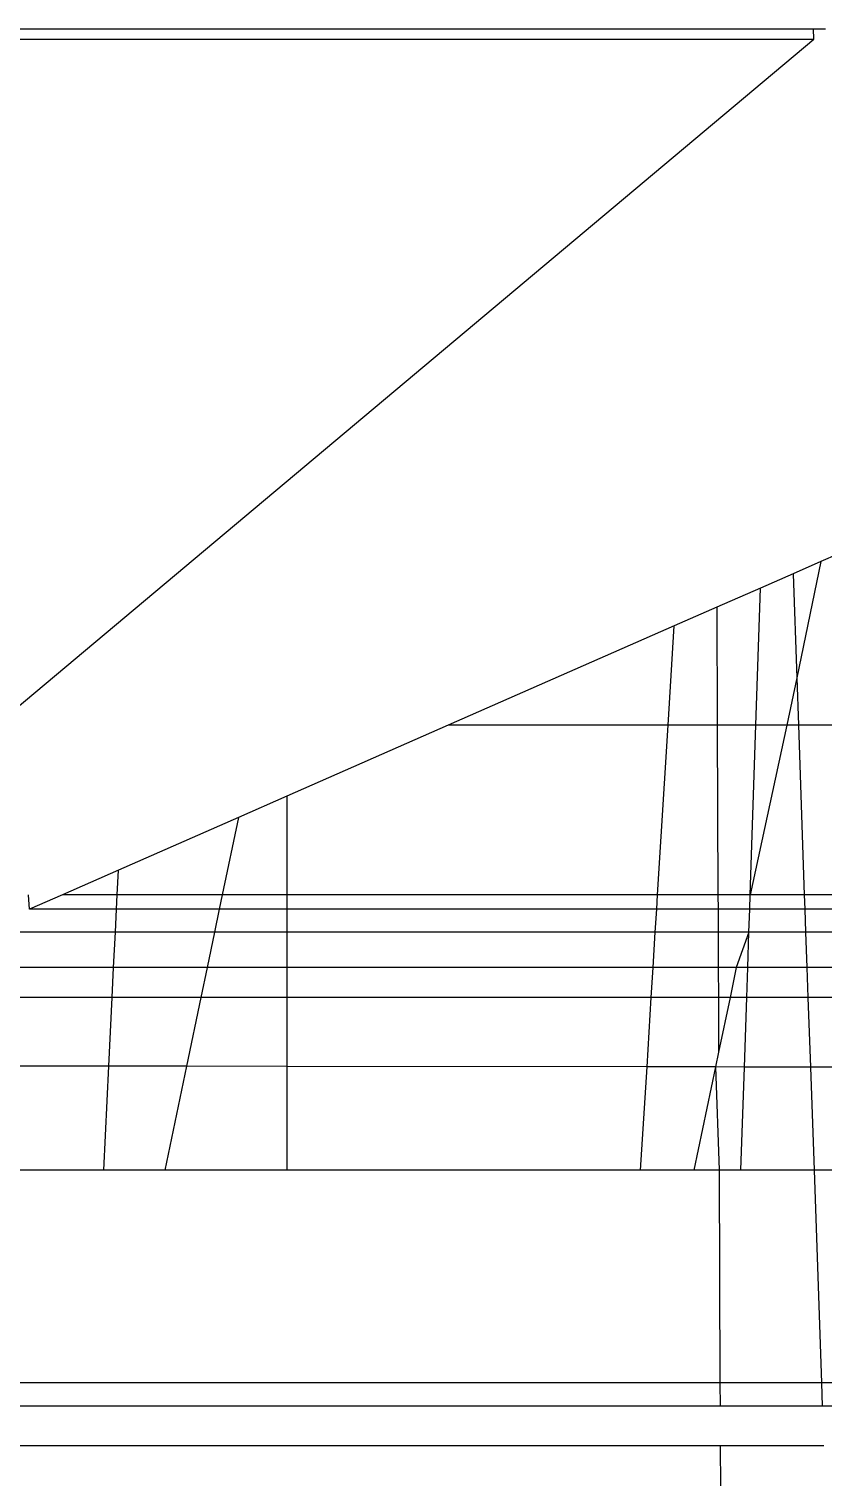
# Model space of a CAD drawing. Extents: x -24961 to 905641, y -154323 to 635957.
# Drawn here: x 437933.92 to 437936.85, y -143409.03 to -143403.68 of the extents above; entities that cross this region are included whole.
import ezdxf

# ---------------------------------------------------------------- set-up
doc = ezdxf.new("R2010")
doc.units = 0
doc.header["$LTSCALE"] = 1000
doc.header["$MEASUREMENT"] = 0

msp = doc.modelspace()

# ---------------------------------------------------------------- linework, layer by layer
for p, q in [((437933.3377, -143403.716), (437936.8187, -143403.716)), ((437933.6861, -143403.6787), (437936.8174, -143403.6787)), ((437933.8671, -143406.1929), (437936.8187, -143403.716)), ((437936.8187, -143403.716), (437936.8174, -143403.6787)), ((437936.8174, -143403.6787), (437936.8615, -143403.6787)), ((437936.9071, -143405.6193), (437936.8446, -143405.6467)), ((437936.7414, -143405.6921), (437936.621, -143405.745)), ((437936.8446, -143405.6467), (437936.7414, -143405.6921)), ((437936.7414, -143405.6921), (437936.7549, -143406.0768)), ((437936.8446, -143405.6467), (437936.7549, -143406.0768)), ((437936.621, -143405.745), (437936.4596, -143405.816)), ((437936.604, -143406.2523), (437936.621, -143405.745)), ((437936.4596, -143405.816), (437936.3021, -143405.8852)), ((437936.4596, -143405.816), (437936.4614, -143406.2523)), ((437936.3021, -143405.8852), (437935.4668, -143406.2523)), ((437936.2795, -143406.2523), (437936.3021, -143405.8852)), ((437936.7549, -143406.0768), (437936.7183, -143406.2523)), ((437936.7549, -143406.0768), (437936.7611, -143406.2523)), ((437935.4668, -143406.2523), (437934.8708, -143406.5143)), ((437936.2795, -143406.2523), (437935.4668, -143406.2523)), ((437936.241, -143406.8787), (437936.2795, -143406.2523)), ((437936.4614, -143406.2523), (437936.2795, -143406.2523)), ((437936.604, -143406.2523), (437936.4614, -143406.2523)), ((437936.4614, -143406.2523), (437936.464, -143406.8787)), ((437936.583, -143406.8787), (437936.604, -143406.2523)), ((437936.7183, -143406.2523), (437936.583, -143406.8787)), ((437936.7183, -143406.2523), (437936.604, -143406.2523)), ((437936.7611, -143406.2523), (437936.7183, -143406.2523)), ((437936.7611, -143406.2523), (437936.7831, -143406.8787)), ((437936.9071, -143406.2523), (437936.7611, -143406.2523)), ((437934.8708, -143406.5143), (437934.6925, -143406.5926)), ((437934.8708, -143406.5143), (437934.8708, -143406.8787)), ((437934.6925, -143406.5926), (437934.2487, -143406.7877)), ((437934.6925, -143406.5926), (437934.6328, -143406.8787)), ((437934.2487, -143406.7877), (437934.0417, -143406.8787)), ((437934.2443, -143406.8787), (437934.2487, -143406.7877)), ((437933.9203, -143406.932), (437933.9165, -143406.8787)), ((437934.0417, -143406.8787), (437933.9203, -143406.932)), ((437934.2443, -143406.8787), (437934.0417, -143406.8787)), ((437934.2417, -143406.932), (437934.2443, -143406.8787)), ((437934.6328, -143406.8787), (437934.2443, -143406.8787)), ((437934.6328, -143406.8787), (437934.6217, -143406.932)), ((437934.8708, -143406.8787), (437934.6328, -143406.8787)), ((437934.8708, -143406.8787), (437934.8708, -143406.932)), ((437936.241, -143406.8787), (437934.8708, -143406.8787)), ((437936.2377, -143406.932), (437936.241, -143406.8787)), ((437936.464, -143406.8787), (437936.241, -143406.8787)), ((437936.464, -143406.8787), (437936.4642, -143406.932)), ((437936.583, -143406.8787), (437936.464, -143406.8787)), ((437936.5812, -143406.932), (437936.583, -143406.8787)), ((437936.7831, -143406.8787), (437936.583, -143406.8787)), ((437936.7831, -143406.8787), (437936.785, -143406.932)), ((437936.9071, -143406.8787), (437936.7831, -143406.8787)), ((437934.2417, -143406.932), (437933.9203, -143406.932)), ((437934.2376, -143407.0164), (437934.2417, -143406.932)), ((437934.6217, -143406.932), (437934.2417, -143406.932)), ((437934.6217, -143406.932), (437934.6041, -143407.0164)), ((437934.8708, -143406.932), (437934.6217, -143406.932)), ((437934.8708, -143406.932), (437934.8708, -143407.0164)), ((437936.2377, -143406.932), (437934.8708, -143406.932)), ((437936.2325, -143407.0164), (437936.2377, -143406.932)), ((437936.4642, -143406.932), (437936.2377, -143406.932)), ((437936.4642, -143406.932), (437936.4645, -143407.0164)), ((437936.5812, -143406.932), (437936.4642, -143406.932)), ((437936.5783, -143407.0164), (437936.5812, -143406.932)), ((437936.785, -143406.932), (437936.5812, -143406.932)), ((437936.785, -143406.932), (437936.788, -143407.0164)), ((437936.9071, -143406.932), (437936.785, -143406.932)), ((437934.2376, -143407.0164), (437933.8263, -143407.0164)), ((437934.2312, -143407.1474), (437934.2376, -143407.0164)), ((437934.6041, -143407.0164), (437934.2376, -143407.0164)), ((437934.6041, -143407.0164), (437934.5768, -143407.1474)), ((437934.8708, -143407.0164), (437934.6041, -143407.0164)), ((437934.8708, -143407.0164), (437934.8708, -143407.1474)), ((437936.2325, -143407.0164), (437934.8708, -143407.0164)), ((437936.2245, -143407.1474), (437936.2325, -143407.0164)), ((437936.4645, -143407.0164), (437936.2325, -143407.0164)), ((437936.4645, -143407.0164), (437936.4651, -143407.1474)), ((437936.5783, -143407.0164), (437936.4645, -143407.0164)), ((437936.5783, -143407.0164), (437936.5316, -143407.1474)), ((437936.574, -143407.1474), (437936.5783, -143407.0164)), ((437936.788, -143407.0164), (437936.5783, -143407.0164)), ((437936.788, -143407.0164), (437936.7926, -143407.1474)), ((437936.9071, -143407.0164), (437936.788, -143407.0164)), ((437934.2312, -143407.1474), (437933.8155, -143407.1474)), ((437934.2259, -143407.2583), (437934.2312, -143407.1474)), ((437934.5768, -143407.1474), (437934.2312, -143407.1474)), ((437934.5768, -143407.1474), (437934.5536, -143407.2583)), ((437934.8708, -143407.1474), (437934.5768, -143407.1474)), ((437934.8708, -143407.1474), (437934.8708, -143407.2583)), ((437936.2245, -143407.1474), (437934.8708, -143407.1474)), ((437936.2177, -143407.2583), (437936.2245, -143407.1474)), ((437936.4651, -143407.1474), (437936.2245, -143407.1474)), ((437936.4651, -143407.1474), (437936.4655, -143407.2583)), ((437936.5316, -143407.1474), (437936.4651, -143407.1474)), ((437936.5316, -143407.1474), (437936.5085, -143407.2583)), ((437936.574, -143407.1474), (437936.5316, -143407.1474)), ((437936.5702, -143407.2583), (437936.574, -143407.1474)), ((437936.7926, -143407.1474), (437936.574, -143407.1474)), ((437936.7926, -143407.1474), (437936.7965, -143407.2583)), ((437936.9071, -143407.1474), (437936.7926, -143407.1474)), ((437934.2259, -143407.2583), (437933.8063, -143407.2583)), ((437934.2136, -143407.5119), (437934.2259, -143407.2583)), ((437934.5536, -143407.2583), (437934.2259, -143407.2583)), ((437934.5536, -143407.2583), (437934.5006, -143407.5123)), ((437934.8708, -143407.2583), (437934.5536, -143407.2583)), ((437934.8708, -143407.2583), (437934.8708, -143407.5128)), ((437936.2177, -143407.2583), (437934.8708, -143407.2583)), ((437936.2019, -143407.5146), (437936.2177, -143407.2583)), ((437936.4655, -143407.2583), (437936.2177, -143407.2583)), ((437936.4655, -143407.2583), (437936.4664, -143407.4601)), ((437936.5085, -143407.2583), (437936.4655, -143407.2583)), ((437936.5085, -143407.2583), (437936.4664, -143407.4601)), ((437936.5702, -143407.2583), (437936.5085, -143407.2583)), ((437936.5616, -143407.5151), (437936.5702, -143407.2583)), ((437936.7965, -143407.2583), (437936.5702, -143407.2583)), ((437936.7965, -143407.2583), (437936.8055, -143407.5155)), ((437936.9071, -143407.2583), (437936.7965, -143407.2583)), ((437936.4664, -143407.4601), (437936.4549, -143407.515)), ((437934.2136, -143407.5119), (437933.835, -143407.5114)), ((437934.1949, -143407.8965), (437934.2136, -143407.5119)), ((437934.5006, -143407.5123), (437934.2136, -143407.5119)), ((437934.5006, -143407.5123), (437934.4205, -143407.8965)), ((437934.8708, -143407.5128), (437934.5006, -143407.5123)), ((437934.8708, -143407.5128), (437934.8708, -143407.8965)), ((437936.2019, -143407.5146), (437934.8708, -143407.5128)), ((437936.1784, -143407.8965), (437936.2019, -143407.5146)), ((437936.4549, -143407.515), (437936.2019, -143407.5146)), ((437936.4549, -143407.515), (437936.3753, -143407.8965)), ((437936.4549, -143407.515), (437936.4682, -143407.8965)), ((437936.5616, -143407.5151), (437936.4549, -143407.515)), ((437936.5489, -143407.8965), (437936.5616, -143407.5151)), ((437936.8055, -143407.5155), (437936.5616, -143407.5151)), ((437936.8055, -143407.5155), (437936.8189, -143407.8965)), ((437936.9071, -143407.5156), (437936.8055, -143407.5155)), ((437934.1949, -143407.8965), (437933.841, -143407.8965)), ((437934.4205, -143407.8965), (437934.1949, -143407.8965)), ((437934.8708, -143407.8965), (437934.4205, -143407.8965)), ((437936.1784, -143407.8965), (437934.8708, -143407.8965)), ((437936.3753, -143407.8965), (437936.1784, -143407.8965)), ((437936.4682, -143407.8965), (437936.3753, -143407.8965)), ((437936.4682, -143407.8965), (437936.4714, -143408.6819)), ((437936.5489, -143407.8965), (437936.4682, -143407.8965)), ((437936.8189, -143407.8965), (437936.5489, -143407.8965)), ((437936.8189, -143407.8965), (437936.8466, -143408.6819)), ((437936.9071, -143407.8965), (437936.8189, -143407.8965)), ((437936.4714, -143408.6819), (437929.9851, -143408.6819)), ((437936.4714, -143408.6819), (437936.4718, -143408.7688)), ((437936.8466, -143408.6819), (437936.4714, -143408.6819)), ((437936.8466, -143408.6819), (437936.8496, -143408.7688)), ((437937.2323, -143408.6819), (437936.8466, -143408.6819)), ((437936.4718, -143408.7688), (437929.7793, -143408.7688)), ((437936.8496, -143408.7688), (437936.4718, -143408.7688)), ((437937.2353, -143408.7688), (437936.8496, -143408.7688)), ((437936.4724, -143408.9151), (437929.3977, -143408.9151)), ((437936.4724, -143408.9151), (437936.473, -143409.0652)), ((437936.8548, -143408.9151), (437936.4724, -143408.9151))]:
    msp.add_line(p, q)

doc.saveas('drawing.dxf')
